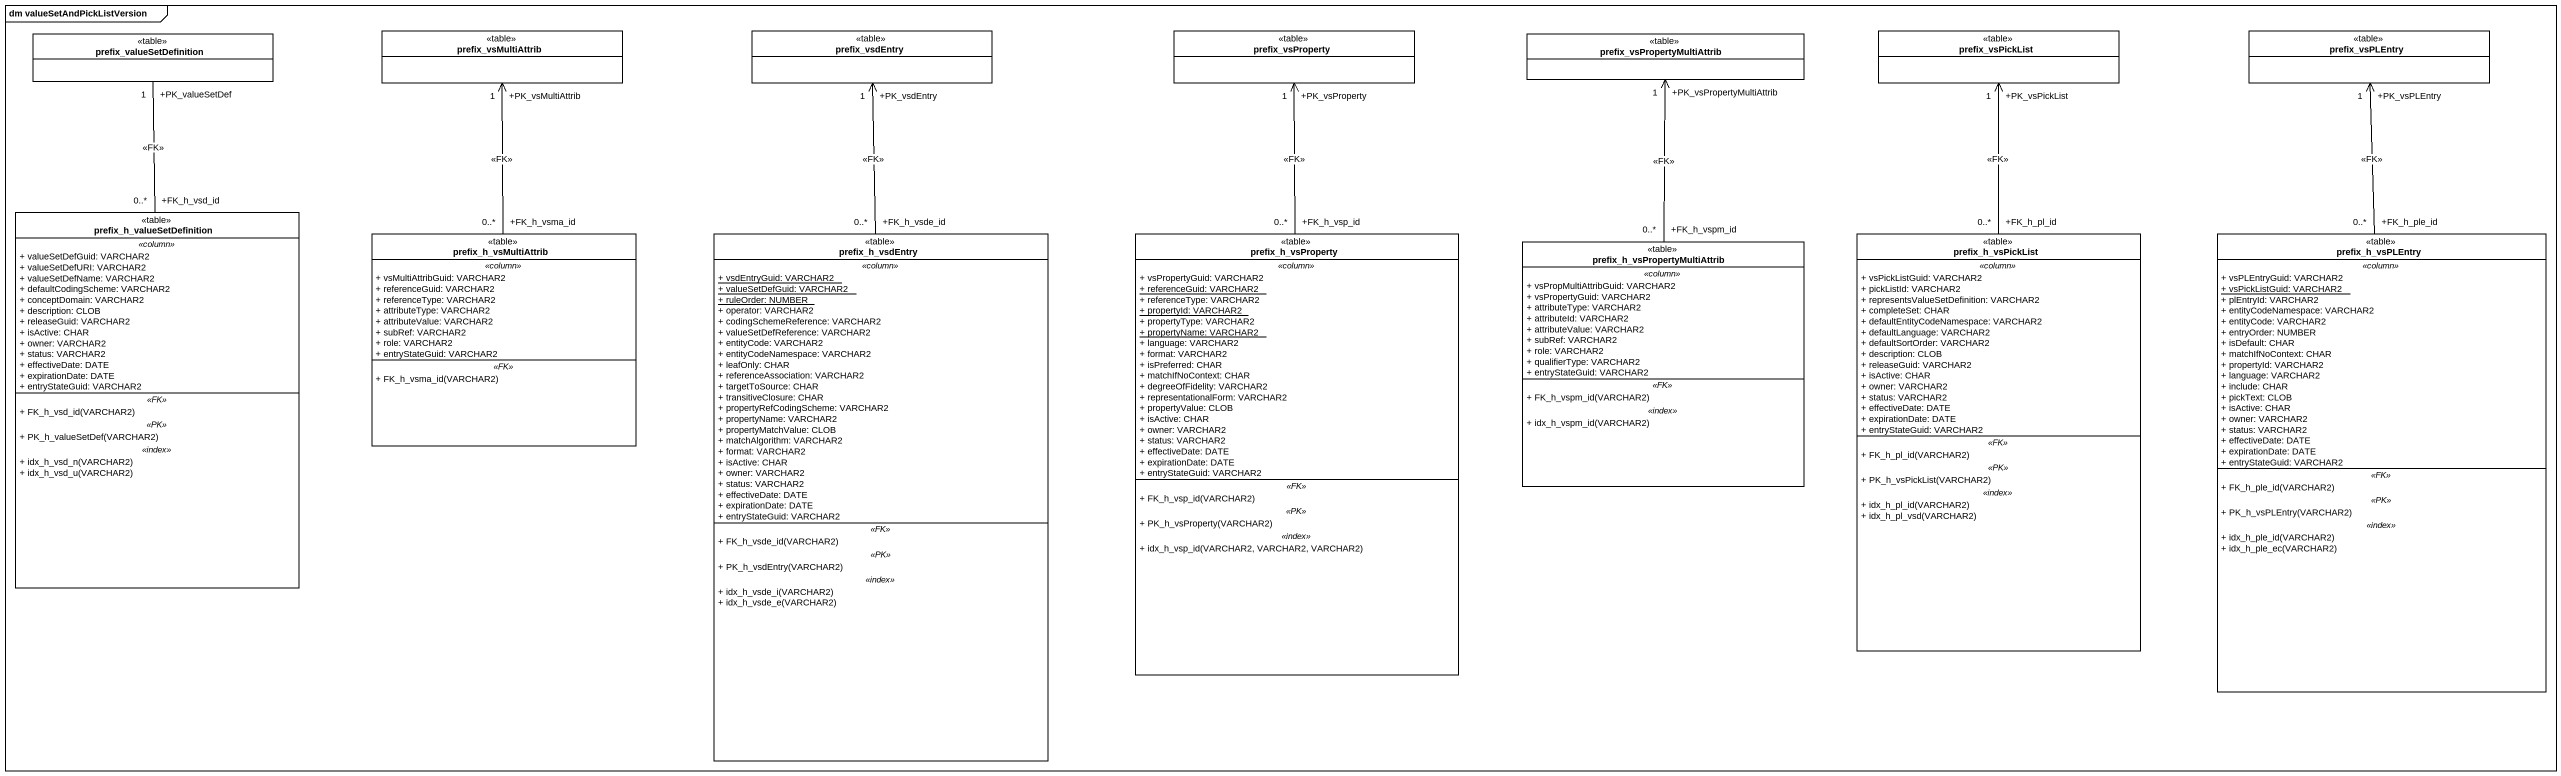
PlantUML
@startuml
mainframe dm valueSetAndPickListVersion
hide circle
hide empty members
skinparam classAttributeIconSize 0
class prefix_valueSetDefinition <<table>> #FFFFFF
class prefix_vsMultiAttrib <<table>> #FFFFFF
class prefix_vsdEntry <<table>> #FFFFFF
class prefix_vsProperty <<table>> #FFFFFF
class prefix_vsPropertyMultiAttrib <<table>> #FFFFFF
class prefix_vsPickList <<table>> #FFFFFF
class prefix_vsPLEntry <<table>> #FFFFFF
class prefix_h_valueSetDefinition <<table>> #FFFFFF {
  .. <<column>> ..
  + valueSetDefGuid: VARCHAR2
  + valueSetDefURI: VARCHAR2
  + valueSetDefName: VARCHAR2
  + defaultCodingScheme: VARCHAR2
  + conceptDomain: VARCHAR2
  + description: CLOB
  + releaseGuid: VARCHAR2
  + isActive: CHAR
  + owner: VARCHAR2
  + status: VARCHAR2
  + effectiveDate: DATE
  + expirationDate: DATE
  + entryStateGuid: VARCHAR2
  .. <<FK>> ..
  + FK_h_vsd_id(VARCHAR2)
  .. <<PK>> ..
  + PK_h_valueSetDef(VARCHAR2)
  .. <<index>> ..
  + idx_h_vsd_n(VARCHAR2)
  + idx_h_vsd_u(VARCHAR2)
}
class prefix_h_vsMultiAttrib <<table>> #FFFFFF {
  .. <<column>> ..
  + vsMultiAttribGuid: VARCHAR2
  + referenceGuid: VARCHAR2
  + referenceType: VARCHAR2
  + attributeType: VARCHAR2
  + attributeValue: VARCHAR2
  + subRef: VARCHAR2
  + role: VARCHAR2
  + entryStateGuid: VARCHAR2
  .. <<FK>> ..
  + FK_h_vsma_id(VARCHAR2)
}
class prefix_h_vsdEntry <<table>> #FFFFFF {
  .. <<column>> ..
  {static} + vsdEntryGuid: VARCHAR2
  {static} + valueSetDefGuid: VARCHAR2
  {static} + ruleOrder: NUMBER
  + operator: VARCHAR2
  + codingSchemeReference: VARCHAR2
  + valueSetDefReference: VARCHAR2
  + entityCode: VARCHAR2
  + entityCodeNamespace: VARCHAR2
  + leafOnly: CHAR
  + referenceAssociation: VARCHAR2
  + targetToSource: CHAR
  + transitiveClosure: CHAR
  + propertyRefCodingScheme: VARCHAR2
  + propertyName: VARCHAR2
  + propertyMatchValue: CLOB
  + matchAlgorithm: VARCHAR2
  + format: VARCHAR2
  + isActive: CHAR
  + owner: VARCHAR2
  + status: VARCHAR2
  + effectiveDate: DATE
  + expirationDate: DATE
  + entryStateGuid: VARCHAR2
  .. <<FK>> ..
  + FK_h_vsde_id(VARCHAR2)
  .. <<PK>> ..
  + PK_h_vsdEntry(VARCHAR2)
  .. <<index>> ..
  + idx_h_vsde_i(VARCHAR2)
  + idx_h_vsde_e(VARCHAR2)
}
class prefix_h_vsProperty <<table>> #FFFFFF {
  .. <<column>> ..
  + vsPropertyGuid: VARCHAR2
  {static} + referenceGuid: VARCHAR2
  + referenceType: VARCHAR2
  {static} + propertyId: VARCHAR2
  + propertyType: VARCHAR2
  {static} + propertyName: VARCHAR2
  + language: VARCHAR2
  + format: VARCHAR2
  + isPreferred: CHAR
  + matchIfNoContext: CHAR
  + degreeOfFidelity: VARCHAR2
  + representationalForm: VARCHAR2
  + propertyValue: CLOB
  + isActive: CHAR
  + owner: VARCHAR2
  + status: VARCHAR2
  + effectiveDate: DATE
  + expirationDate: DATE
  + entryStateGuid: VARCHAR2
  .. <<FK>> ..
  + FK_h_vsp_id(VARCHAR2)
  .. <<PK>> ..
  + PK_h_vsProperty(VARCHAR2)
  .. <<index>> ..
  + idx_h_vsp_id(VARCHAR2, VARCHAR2, VARCHAR2)
}
class prefix_h_vsPickList <<table>> #FFFFFF {
  .. <<column>> ..
  + vsPickListGuid: VARCHAR2
  + pickListId: VARCHAR2
  + representsValueSetDefinition: VARCHAR2
  + completeSet: CHAR
  + defaultEntityCodeNamespace: VARCHAR2
  + defaultLanguage: VARCHAR2
  + defaultSortOrder: VARCHAR2
  + description: CLOB
  + releaseGuid: VARCHAR2
  + isActive: CHAR
  + owner: VARCHAR2
  + status: VARCHAR2
  + effectiveDate: DATE
  + expirationDate: DATE
  + entryStateGuid: VARCHAR2
  .. <<FK>> ..
  + FK_h_pl_id(VARCHAR2)
  .. <<PK>> ..
  + PK_h_vsPickList(VARCHAR2)
  .. <<index>> ..
  + idx_h_pl_id(VARCHAR2)
  + idx_h_pl_vsd(VARCHAR2)
}
class prefix_h_vsPLEntry <<table>> #FFFFFF {
  .. <<column>> ..
  + vsPLEntryGuid: VARCHAR2
  {static} + vsPickListGuid: VARCHAR2
  + plEntryId: VARCHAR2
  + entityCodeNamespace: VARCHAR2
  + entityCode: VARCHAR2
  + entryOrder: NUMBER
  + isDefault: CHAR
  + matchIfNoContext: CHAR
  + propertyId: VARCHAR2
  + language: VARCHAR2
  + include: CHAR
  + pickText: CLOB
  + isActive: CHAR
  + owner: VARCHAR2
  + status: VARCHAR2
  + effectiveDate: DATE
  + expirationDate: DATE
  + entryStateGuid: VARCHAR2
  .. <<FK>> ..
  + FK_h_ple_id(VARCHAR2)
  .. <<PK>> ..
  + PK_h_vsPLEntry(VARCHAR2)
  .. <<index>> ..
  + idx_h_ple_id(VARCHAR2)
  + idx_h_ple_ec(VARCHAR2)
}
class "prefix_h_vsPropertyMultiAttrib" as prefix_h <<table>> #FFFFFF {
  .. <<column>> ..
  + vsPropMultiAttribGuid: VARCHAR2
  + vsPropertyGuid: VARCHAR2
  + attributeType: VARCHAR2
  + attributeId: VARCHAR2
  + attributeValue: VARCHAR2
  + subRef: VARCHAR2
  + role: VARCHAR2
  + qualifierType: VARCHAR2
  + entryStateGuid: VARCHAR2
  .. <<FK>> ..
  + FK_h_vspm_id(VARCHAR2)
  .. <<index>> ..
  + idx_h_vspm_id(VARCHAR2)
}
prefix_h_valueSetDefinition "+FK_h_vsd_id\n0..*" -up- "+PK_valueSetDef\n1" prefix_valueSetDefinition : <<FK>>
prefix_h_vsMultiAttrib "+FK_h_vsma_id\n0..*" -up-> "+PK_vsMultiAttrib\n1" prefix_vsMultiAttrib : <<FK>>
prefix_h_vsdEntry "+FK_h_vsde_id\n0..*" -up-> "+PK_vsdEntry\n1" prefix_vsdEntry : <<FK>>
prefix_h_vsProperty "+FK_h_vsp_id\n0..*" -up-> "+PK_vsProperty\n1" prefix_vsProperty : <<FK>>
prefix_h_vsPickList "+FK_h_pl_id\n0..*" -up-> "+PK_vsPickList\n1" prefix_vsPickList : <<FK>>
prefix_h_vsPLEntry "+FK_h_ple_id\n0..*" -up-> "+PK_vsPLEntry\n1" prefix_vsPLEntry : <<FK>>
prefix_h "+FK_h_vspm_id\n0..*" -up-> "+PK_vsPropertyMultiAttrib\n1" prefix_vsPropertyMultiAttrib : <<FK>>
@enduml
